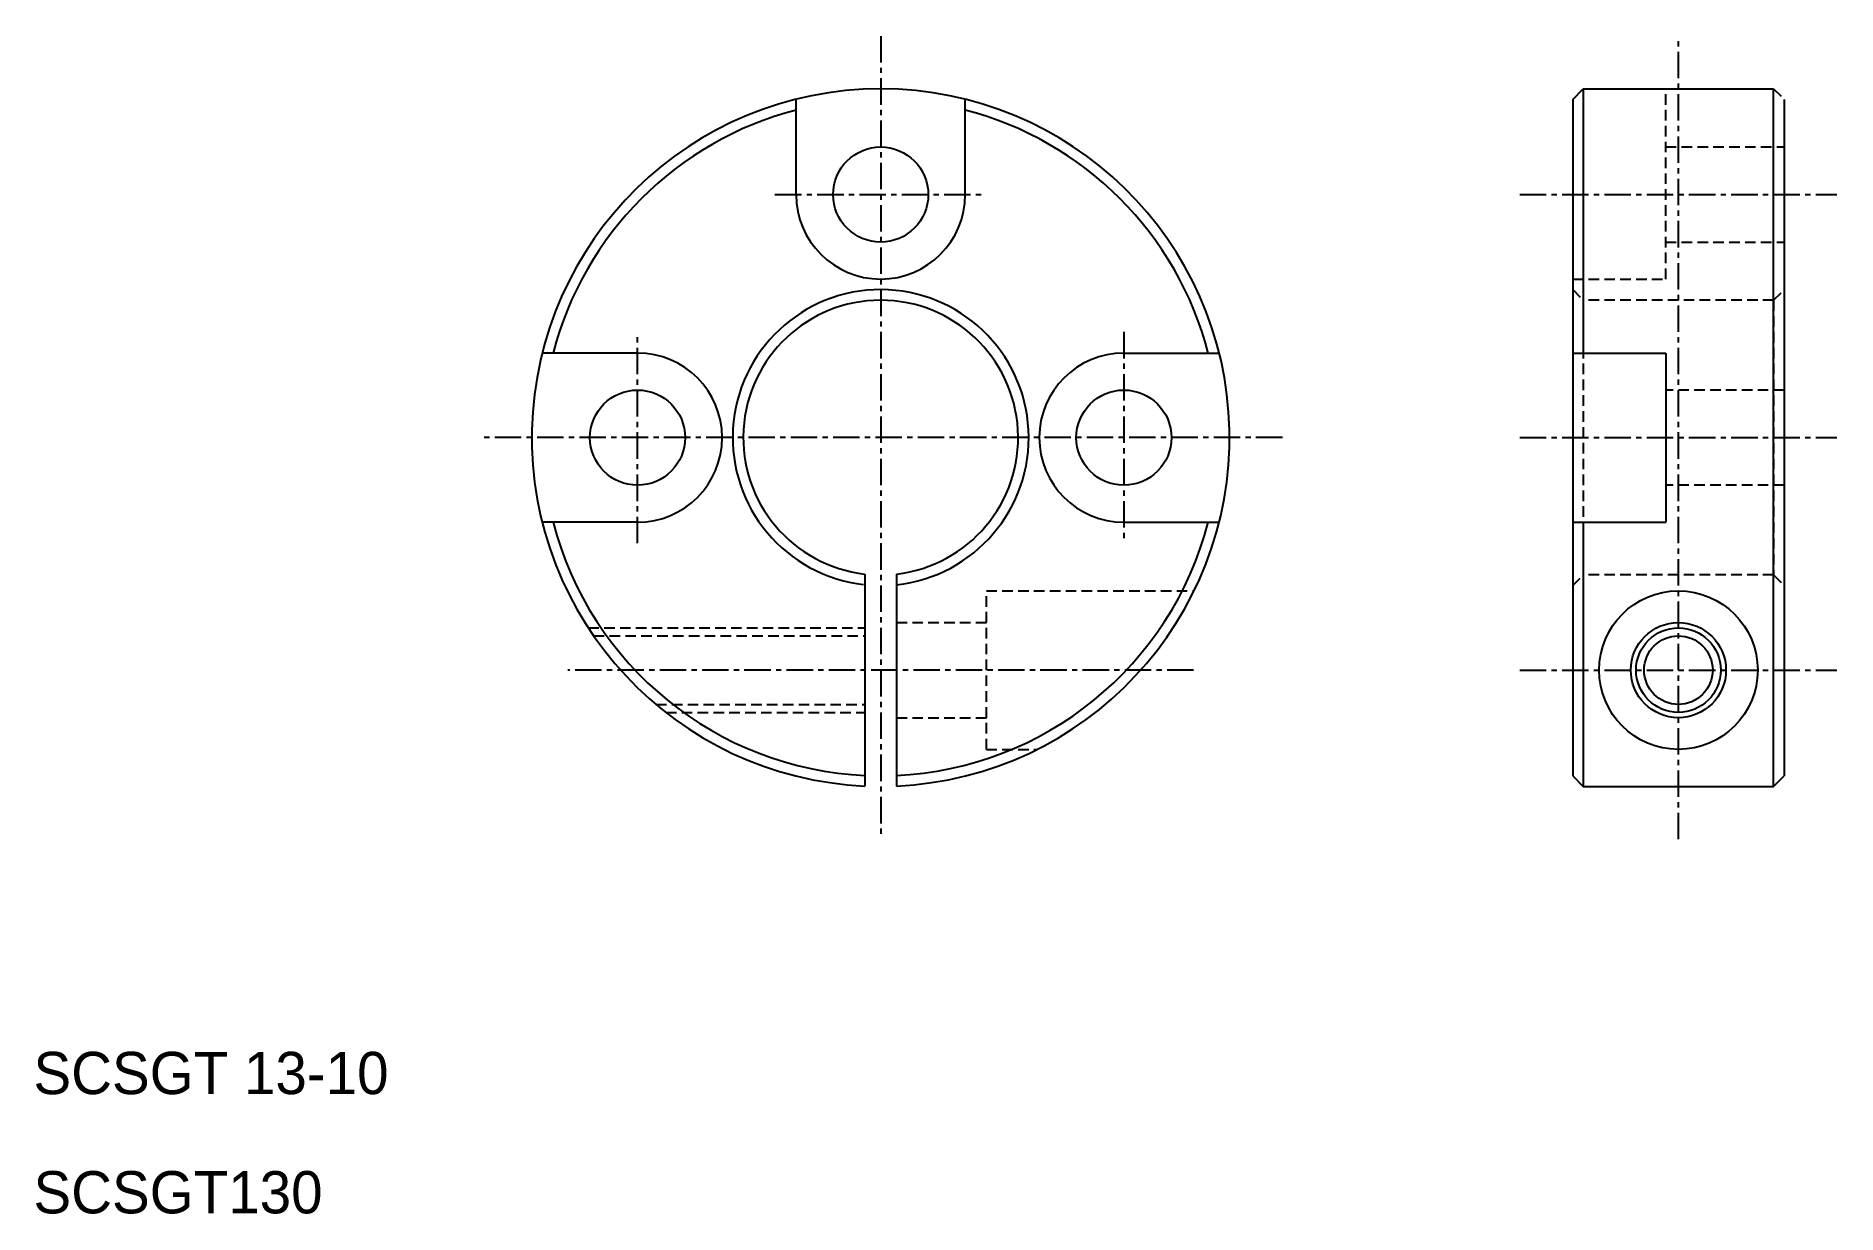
# Model space of a CAD drawing. Extents: x 46.7 to 131.9, y 62.6 to 118.3.
import ezdxf

# ---------------------------------------------------------------- set-up
doc = ezdxf.new("R2010")
doc.units = 0
doc.linetypes.add('CENTER', pattern=[2, 1.25, -0.25, 0.25, -0.25])
doc.linetypes.add('DASHED', pattern=[0.75, 0.5, -0.25])
doc.layers.get('0').update_dxf_attribs({"linetype": 'CONTINUOUS'})
doc.layers.add('CENTER', color=1, linetype='CENTER')

msp = doc.modelspace()

# ---------------------------------------------------------------- linework, layer by layer
at = {"color": 7, "linetype": 'CONTINUOUS'}
for p, q in [((82.693, 110.808), (82.693, 115.316)), ((90.693, 110.808), (90.693, 115.316)), ((119.422, 115.308), (119.922, 115.808)), ((119.422, 115.308), (119.422, 83.308)), ((119.922, 115.808), (119.922, 103.308)), ((119.922, 115.808), (128.922, 115.808)), ((128.922, 82.808), (128.922, 115.808)), ((129.422, 115.308), (129.422, 83.308)), ((75.193, 103.308), (70.686, 103.308)), ((98.193, 103.308), (102.701, 103.308)), ((119.422, 103.308), (123.822, 103.308)), ((123.822, 103.308), (123.822, 95.308)), ((75.193, 95.308), (70.686, 95.308)), ((98.193, 95.308), (102.701, 95.308)), ((119.422, 95.308), (123.822, 95.308)), ((119.922, 95.308), (119.922, 82.808)), ((85.943, 92.851), (85.943, 82.825)), ((87.443, 92.851), (87.443, 82.825)), ((119.422, 83.308), (119.922, 82.808)), ((119.922, 82.808), (128.922, 82.808)), ((128.922, 82.808), (129.422, 83.308))]:
    msp.add_line(p, q, dxfattribs=at)
at = {"color": 3, "linetype": 'DASHED'}
for p, q in [((123.822, 106.808), (123.822, 115.808)), ((128.922, 115.808), (129.422, 115.308)), ((123.822, 113.058), (129.422, 113.058)), ((123.822, 108.558), (129.422, 108.558)), ((119.422, 106.808), (123.822, 106.808)), ((119.422, 106.308), (119.922, 105.808)), ((128.922, 105.808), (119.922, 105.808)), ((119.922, 105.808), (119.922, 92.808)), ((128.922, 105.808), (129.422, 106.308)), ((128.922, 105.808), (128.922, 92.808)), ((129.422, 101.558), (123.822, 101.558)), ((129.422, 97.058), (123.822, 97.058)), ((91.693, 84.558), (91.693, 92.058)), ((91.693, 92.058), (101.515, 92.058)), ((119.422, 92.308), (119.922, 92.808)), ((128.922, 92.808), (119.922, 92.808)), ((128.922, 92.808), (129.422, 92.308)), ((72.864, 90.308), (85.943, 90.308)), ((87.443, 90.558), (91.693, 90.558)), ((73.118, 89.929), (85.943, 89.929)), ((76.065, 86.687), (85.943, 86.687)), ((76.532, 86.308), (85.943, 86.308)), ((87.443, 86.058), (91.693, 86.058)), ((91.693, 84.558), (94.088, 84.558))]:
    msp.add_line(p, q, dxfattribs=at)
at = {"color": 7, "linetype": 'CONTINUOUS'}
for centre, radius in [((86.693, 110.808), 2.25), ((75.193, 99.308), 2.25), ((98.193, 99.308), 2.25), ((124.422, 88.308), 3.75), ((124.422, 88.308), 2.25), ((124.422, 88.308), 1.621)]:
    msp.add_circle(centre, radius, dxfattribs=at)
at = {"color": 3, "linetype": 'CONTINUOUS'}
msp.add_circle((124.422, 88.308), 2, dxfattribs=at)
at = {"color": 7, "linetype": 'CONTINUOUS'}
for centre, radius, start, end in [((86.693, 99.308), 16.5, 272.60525, 267.39475), ((86.693, 99.308), 16, 104.47751, 165.52249), ((86.693, 99.308), 16, 14.47751, 75.52249), ((86.693, 110.808), 4, 180, 0), ((86.693, 99.308), 7, 276.15064, 263.37419), ((86.693, 99.308), 6.5, 276.62581, 263.37419), ((75.193, 99.308), 4, 270, 90), ((98.193, 99.308), 4, 90, 270), ((86.693, 99.308), 16, 194.47751, 267.39475), ((86.693, 99.308), 16, 272.60525, 345.52249)]:
    msp.add_arc(centre, radius, start, end, dxfattribs=at)
at = {"layer": 'CENTER', "color": 1, "linetype": 'CENTER'}
for p, q in [((86.693, 118.308), (86.693, 80.308)), ((124.422, 80.308), (124.422, 118.308)), ((81.693, 110.808), (91.693, 110.808)), ((116.922, 110.808), (131.922, 110.808)), ((75.193, 94.308), (75.193, 104.308)), ((98.193, 104.308), (98.193, 94.308)), ((105.693, 99.308), (67.693, 99.308)), ((116.922, 99.308), (131.922, 99.308)), ((101.492, 88.308), (71.895, 88.308)), ((116.922, 88.308), (131.922, 88.308))]:
    msp.add_line(p, q, dxfattribs=at)

# ---------------------------------------------------------------- texts
at = {"color": 7, "linetype": 'CONTINUOUS'}
for s, p in [('SCSGT 13-10', (46.621, 68.247)), ('SCSGT130', (46.621, 62.605))]:
    msp.add_text(s, height=2, dxfattribs=at).set_placement(p)

doc.saveas('drawing.dxf')
